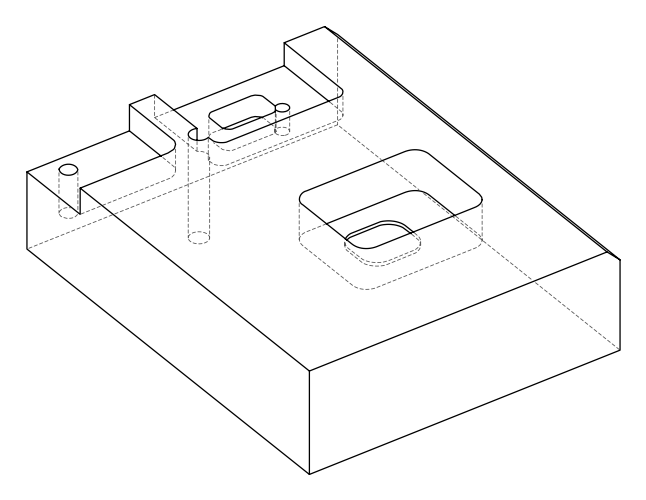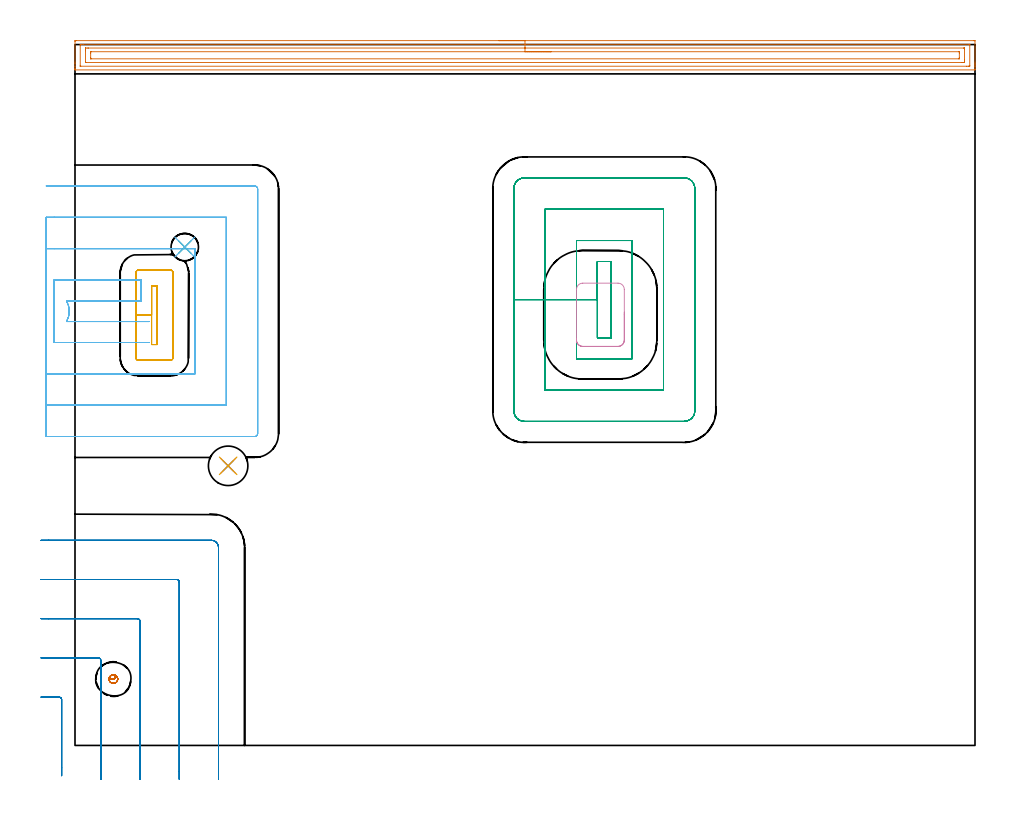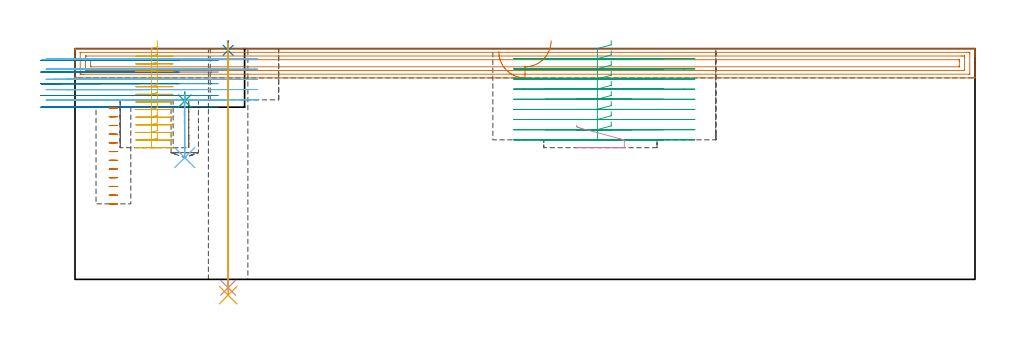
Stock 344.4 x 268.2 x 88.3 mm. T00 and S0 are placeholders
(PLAN: 12 operations, 10 tool changes, 50.2 min)
(1 AREA_MILL | FG_CHAMFER_SURFACE | UGT0205_001 | 11.29 min | 21584 mm3)
(2 MILL_CORNER_NOTCH_RECTANGULAR | CORNER_NOTCH_RECTANGULAR | UGT0201_094 | Follow Part, ap 5, ae 75% | 5.52 min | 127913 mm3)
(3 MILL_RECTANGULAR_POCKET | POCKET_RECTANGULAR_STRAIGHT | NXT0201_012 | Follow Part, ap 4, ae 75% | 15.07 min | 320725 mm3)
(4 MILL_RECTANGULAR_POCKET_1 | POCKET_RECTANGULAR_STRAIGHT_1 | UGT0201_107 | Follow Part, ap 6.25, ae 75% | 0.3 min | 5835 mm3)
(5 MILL_RECTANGULAR_POCKET_2 | POCKET_RECTANGULAR_STRAIGHT_2 | NXT0201_011 | Follow Part, ap 3, ae 75% | 5.16 min | 44587 mm3)
(6 MILL_SLOT | SLOT_PARTIAL_RECTANGULAR | NXT0201_012 | Follow Part, ap 4, ae 75% | 11.19 min | 147115 mm3)
(7 MILL_BLIND_HOLE_FROM_SOLID_MATERIAL | STEP1POCKET | NXT0201_013 | Spiral | 0.78 min | 5130 mm3)
(8 SPOT_DRILL | STEP1HOLE | NXT0321_9005460120000 | 0.03 min | 19 mm3)
(9 SPOT_DRILL_1 | STEP1POCKET_1 | NXT0321_9005460120000 | 0.03 min | 20 mm3)
(10 DRILL_THROUGH_HOLE_INTO_CENTER | STEP1HOLE | NXT0301_065 | 0.38 min | 5943 mm3)
(11 DRILL_TO_ENLARGE_THROUGH_HOLE | STEP1HOLE | UGT0301_281 | 0.39 min | 9015 mm3)
(12 DRILL_BLIND_HOLE_INTO_CENTER | STEP1POCKET_1 | NXT0301_076 | 0.1 min | 1705 mm3)
(TOOL UGT0205_001 | Chamfer Mill 20 x 3 x 45 deg. | D20 FL50 Z2)
(TOOL UGT0201_094 | End mill 20 mm | D20 FL38 Z4)
(TOOL NXT0201_012 | ENDMILL 16mm [2P460-1600-NA 1630] | D16 FL38 Z6)
(TOOL UGT0201_107 | End Mill 25 mm | D25 FL25 Z2)
(TOOL NXT0201_011 | ENDMILL 12mm [2P460-1200-NA 1630] | D12 FL38 Z6)
(TOOL NXT0201_013 | ENDMILL 10mm | D10 FL30 Z4)
(TOOL NXT0321_9005460120000 | NC Spot Drill, 142deg, 12mm, Carbide, Uncoated | D12 PA142 FL30 Z2)
(TOOL NXT0301_065 | Carbide Drill 9.4mm [860.1-0940-075A1-MM 2214] | D9.4 PA140 FL98 Z2)
(TOOL UGT0301_281 | Twist Drill 15.1 mm | D15.1 PA118 FL120 Z2)
(TOOL NXT0301_076 | Carbide Drill 10.5mm [860.1-1050-032A1-MM 2214] | D10.5 PA140 FL55 Z2)
(OP 1 AREA_MILL)
G17 G21 G94 G90
T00 M6
G54
G17 G0 G90 X162.2 Y269.7 S1061 M3
G43 Z98.3 H0
Z87.1
G94 G1 X162.238 Z86.228 F250.
X162.352 Z85.364
X162.541 Z84.512
X162.803 Z83.68
X163.137 Z82.874
X163.54 Z82.1
X164.009 Z81.364
X164.54 Z80.672
X165.129 Z80.029
X165.772 Z79.44
X166.464 Z78.908
X167.2 Z78.44
X167.974 Z78.037
X168.78 Z77.703
X169.612 Z77.441
X170.464 Z77.252
X171.328 Z77.138
X172.2 Z77.1
X343.778
X344.317 Y269.694 Z77.104
X344.39 Y269.692 Z77.106
X344.4 Y269.612 Z77.185
Y261.477 Z85.318
Y260.945 Z85.852
Y260.602 Z86.194
Y260.071 Z86.725
Y259.728 Z87.067
Y258.777 Z88.023
X344.397 Y258.636 Z88.156
X344.39 Y258.502 Z88.288
X344.225 Y258.5 Z88.3
X0.175
X0.01 Y258.502 Z88.288
X0.003 Y258.636 Z88.156
X0. Y258.777 Z88.022
Y259.042 Z87.758
Y259.728 Z87.067
Y260.945 Z85.852
Y261.477 Z85.318
Y269.347 Z77.451
X0.004 Y269.616 Z77.181
X0.01 Y269.692 Z77.105
X0.088 Y269.699 Z77.099
X0.622 Y269.7 Z77.1
X172.2
Y268.286 Z78.514
X342.182 Y268.285 Z78.515
X342.344 Y268.282 Z78.518
X342.382 Y268.279 Z78.521
X342.391 Y268.276 Z78.524
X342.394 Y268.265 Z78.535
X342.397 Y268.233 Z78.567
X342.4 Y268.072 Z78.728
X342.399 Y260.203 Z86.597
X342.395 Y260.068 Z86.732
X342.39 Y259.962 Z86.838
X342.378 Y259.921 Z86.879
X342.342 Y259.92 Z86.88
X341.991 Y259.916 Z86.884
X341.8 Y259.915 Z86.885
X341.097 Y259.914 Z86.886
X2.218 Y259.915 Z86.885
X2.056 Y259.918 Z86.882
X2.018 Y259.921 Z86.879
X2.009 Y259.924 Z86.876
X2.006 Y259.935 Z86.865
X2.003 Y259.967 Z86.833
X2. Y260.128 Z86.672
X2.001 Y267.997 Z78.803
X2.005 Y268.132 Z78.668
X2.01 Y268.238 Z78.562
X2.022 Y268.279 Z78.521
X2.059 Y268.28 Z78.52
X2.409 Y268.284 Z78.516
X2.6 Y268.285 Z78.515
X3.303 Y268.286 Z78.514
X172.2
Y266.872 Z79.928
X340.053 Y266.871 Z79.929
X340.203 Y266.87 Z79.93
X340.354 Y266.866 Z79.934
X340.389 Y266.865 Z79.935
X340.393 Y266.838 Z79.962
X340.397 Y266.787 Z80.013
X340.399 Y266.723 Z80.077
X340.4 Y266.531 Z80.269
Y262.351 Z84.449
Y262.159 Z84.641
X340.396 Y261.477 Z85.323
X340.393 Y261.381 Z85.419
X340.39 Y261.339 Z85.461
X340.348 Y261.335 Z85.465
X340.203 Y261.332 Z85.468
X339.461 Y261.329 Z85.471
X339.31 Y261.328 Z85.472
X4.348 Y261.329 Z85.471
X4.197 Y261.33 Z85.47
X4.046 Y261.334 Z85.466
X4.011 Y261.335 Z85.465
X4.007 Y261.362 Z85.438
X4.003 Y261.413 Z85.387
X4.001 Y261.477 Z85.323
X4. Y261.669 Z85.131
Y265.849 Z80.951
Y266.041 Z80.759
X4.004 Y266.723 Z80.077
X4.007 Y266.819 Z79.981
X4.01 Y266.861 Z79.939
X4.052 Y266.865 Z79.935
X4.197 Y266.868 Z79.932
X4.939 Y266.871 Z79.929
X5.09 Y266.872 Z79.928
X172.2
Y265.457 Z81.343
X338.257
X338.308 Y265.456 Z81.344
X338.36 Y265.451 Z81.349
X338.39 Y265.445 Z81.355
X338.393 Y265.399 Z81.401
X338.4 Y264.99 Z81.81
Y263.241 Z83.559
Y263.226 Z83.574
X338.393 Y262.797 Z84.003
X338.39 Y262.75 Z84.05
X338.312 Y262.746 Z84.054
X338.181 Y262.743 Z84.057
X6.143
X6.092 Y262.744 Z84.056
X6.04 Y262.749 Z84.051
X6.01 Y262.755 Z84.045
X6.007 Y262.801 Z83.999
X6. Y263.21 Z83.59
Y264.974 Z81.826
X6.007 Y265.403 Z81.397
X6.01 Y265.45 Z81.35
X6.088 Y265.454 Z81.346
X6.219 Y265.457 Z81.343
X172.2
X173.072 Z81.381
X173.937 Z81.495
X174.788 Z81.683
X175.62 Z81.946
X176.426 Z82.28
X177.2 Z82.682
X177.936 Z83.151
X178.628 Z83.682
X179.271 Z84.272
X179.86 Z84.915
X180.392 Z85.607
X180.86 Z86.343
X181.263 Z87.116
X181.597 Z87.922
X181.859 Z88.754
X182.048 Z89.606
X182.162 Z90.471
X182.2 Z91.343
G0 Z98.3
M5
M2
(OP 2 MILL_CORNER_NOTCH_RECTANGULAR)
G17 G21 G94 G90
T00 M6
G54
G17 G0 G90 X-5.1 Y-11.602 S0 M3
G43 Z98.3 H0
Z83.82
G94 G1 Y-8.602 F250.
Y17.505 F500.
G3 X-6.095 Y18.5 R1.
G1 X-10.
X-13. F250.
G0 Z98.3
X9.9 Y-13.
Z83.82
G1 Y-10.
Y32.505 F500.
G3 X8.905 Y33.5 R1.
G1 X-10.
X-13. F250.
G0 Z98.3
X24.9 Y-13.
Z83.82
G1 Y-10.
Y47.505 F500.
G3 X23.905 Y48.5 R1.
G1 X-10.
X-13. F250.
G0 Z98.3
X39.9 Y-13.
Z83.82
G1 Y-10.
Y62.504 F500.
G3 X38.904 Y63.5 R1.
G1 X-10.
X-13. F250.
G0 Z98.3
X54.9 Y-13.
Z83.82
G1 Y-10.
Y75.8 F500.
G3 X52.2 Y78.5 R2.7
G1 X-10.
X-13. F250.
G0 Z98.3
X-5.1 Y-11.602
Z79.34
G1 Y-8.602
Y17.505 F500.
G3 X-6.095 Y18.5 R1.
G1 X-10.
X-13. F250.
G0 Z98.3
X9.9 Y-13.
Z79.34
G1 Y-10.
Y32.505 F500.
G3 X8.905 Y33.5 R1.
G1 X-10.
X-13. F250.
G0 Z98.3
X24.9 Y-13.
Z79.34
G1 Y-10.
Y47.505 F500.
G3 X23.905 Y48.5 R1.
G1 X-10.
X-13. F250.
G0 Z98.3
X39.9 Y-13.
Z79.34
G1 Y-10.
Y62.504 F500.
G3 X38.904 Y63.5 R1.
G1 X-10.
X-13. F250.
G0 Z98.3
X54.9 Y-13.
Z79.34
G1 Y-10.
Y75.8 F500.
G3 X52.2 Y78.5 R2.7
G1 X-10.
X-13. F250.
G0 Z98.3
X-5.1 Y-11.602
Z74.86
G1 Y-8.602
Y17.505 F500.
G3 X-6.095 Y18.5 R1.
G1 X-10.
X-13. F250.
G0 Z98.3
X9.9 Y-13.
Z74.86
G1 Y-10.
Y32.505 F500.
G3 X8.905 Y33.5 R1.
G1 X-10.
X-13. F250.
G0 Z98.3
X24.9 Y-13.
Z74.86
G1 Y-10.
Y47.505 F500.
G3 X23.905 Y48.5 R1.
G1 X-10.
X-13. F250.
G0 Z98.3
X39.9 Y-13.
Z74.86
G1 Y-10.
Y62.504 F500.
G3 X38.904 Y63.5 R1.
G1 X-10.
X-13. F250.
G0 Z98.3
X54.9 Y-13.
Z74.86
G1 Y-10.
Y75.8 F500.
G3 X52.2 Y78.5 R2.7
G1 X-10.
X-13. F250.
G0 Z98.3
X-5.1 Y-11.602
Z70.38
G1 Y-8.602
Y17.505 F500.
G3 X-6.095 Y18.5 R1.
G1 X-10.
X-13. F250.
G0 Z98.3
X9.9 Y-13.
Z70.38
G1 Y-10.
Y32.505 F500.
G3 X8.905 Y33.5 R1.
G1 X-10.
X-13. F250.
G0 Z98.3
X24.9 Y-13.
Z70.38
G1 Y-10.
Y47.505 F500.
G3 X23.905 Y48.5 R1.
G1 X-10.
X-13. F250.
G0 Z98.3
X39.9 Y-13.
Z70.38
G1 Y-10.
Y62.504 F500.
G3 X38.904 Y63.5 R1.
G1 X-10.
X-13. F250.
G0 Z98.3
X54.9 Y-13.
Z70.38
G1 Y-10.
Y75.8 F500.
G3 X52.2 Y78.5 R2.7
G1 X-10.
X-13. F250.
G0 Z98.3
X-5.1 Y-11.602
Z65.9
G1 Y-8.602
Y17.505 F500.
G3 X-6.095 Y18.5 R1.
G1 X-10.
X-13. F250.
G0 Z98.3
X9.9 Y-13.
Z65.9
G1 Y-10.
Y32.505 F500.
G3 X8.905 Y33.5 R1.
G1 X-10.
X-13. F250.
G0 Z98.3
X24.9 Y-13.
Z65.9
G1 Y-10.
Y47.505 F500.
G3 X23.905 Y48.5 R1.
G1 X-10.
X-13. F250.
G0 Z98.3
X39.9 Y-13.
Z65.9
G1 Y-10.
Y62.504 F500.
G3 X38.904 Y63.5 R1.
G1 X-10.
X-13. F250.
G0 Z98.3
X54.9 Y-13.
Z65.9
G1 Y-10.
Y75.8 F500.
G3 X52.2 Y78.5 R2.7
G1 X-10.
X-13. F250.
G0 Z98.3
M5
M2
(OP 3 MILL_RECTANGULAR_POCKET)
G17 G21 G94 G90
T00 M6
G54
G17 G0 G90 X205.2 Y179.432 S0 M3
G43 Z98.3 H1
Z91.3
G94 G1 Y185.2 Z89.754 F250.
X199.9 Z88.334
Y170.6 Z84.422
Y156. F500.
X205.2
Y185.2
X199.9
Y170.6
X191.9
Y148.
X213.2
Y193.2
X191.9
Y170.6
X179.9
Y136.
X225.2
Y205.2
X179.9
Y170.6
X167.9
Y128.1
G3 X172. Y124. R4.1
G1 X233.1
G3 X237.2 Y128.1 R4.1
G1 Y213.1
G3 X233.1 Y217.2 R4.1
G1 X172.
G3 X167.9 Y213.1 R4.1
G1 Y170.6
Y169.6
G0 X205.2 Y179.432 Z87.422
G1 Y185.2 Z85.877 F250.
X199.9 Z84.456
Y170.6 Z80.544
Y156. F500.
X205.2
Y185.2
X199.9
Y170.6
X191.9
Y148.
X213.2
Y193.2
X191.9
Y170.6
X179.9
Y136.
X225.2
Y205.2
X179.9
Y170.6
X167.9
Y128.1
G3 X172. Y124. R4.1
G1 X233.1
G3 X237.2 Y128.1 R4.1
G1 Y213.1
G3 X233.1 Y217.2 R4.1
G1 X172.
G3 X167.9 Y213.1 R4.1
G1 Y170.6
Y169.6
G0 X205.2 Y179.432 Z83.544
G1 Y185.2 Z81.999 F250.
X199.9 Z80.579
Y170.6 Z76.667
Y156. F500.
X205.2
Y185.2
X199.9
Y170.6
X191.9
Y148.
X213.2
Y193.2
X191.9
Y170.6
X179.9
Y136.
X225.2
Y205.2
X179.9
Y170.6
X167.9
Y128.1
G3 X172. Y124. R4.1
G1 X233.1
G3 X237.2 Y128.1 R4.1
G1 Y213.1
G3 X233.1 Y217.2 R4.1
G1 X172.
G3 X167.9 Y213.1 R4.1
G1 Y170.6
Y169.6
G0 X205.2 Y179.432 Z79.667
G1 Y185.2 Z78.121 F250.
X199.9 Z76.701
Y170.6 Z72.789
Y156. F500.
X205.2
Y185.2
X199.9
Y170.6
X191.9
Y148.
X213.2
Y193.2
X191.9
Y170.6
X179.9
Y136.
X225.2
Y205.2
X179.9
Y170.6
X167.9
Y128.1
G3 X172. Y124. R4.1
G1 X233.1
G3 X237.2 Y128.1 R4.1
G1 Y213.1
G3 X233.1 Y217.2 R4.1
G1 X172.
G3 X167.9 Y213.1 R4.1
G1 Y170.6
Y169.6
G0 X205.2 Y179.432 Z75.789
G1 Y185.2 Z74.243 F250.
X199.9 Z72.823
Y170.6 Z68.911
Y156. F500.
X205.2
Y185.2
X199.9
Y170.6
X191.9
Y148.
X213.2
Y193.2
X191.9
Y170.6
X179.9
Y136.
X225.2
Y205.2
X179.9
Y170.6
X167.9
Y128.1
G3 X172. Y124. R4.1
G1 X233.1
G3 X237.2 Y128.1 R4.1
G1 Y213.1
G3 X233.1 Y217.2 R4.1
G1 X172.
G3 X167.9 Y213.1 R4.1
G1 Y170.6
Y169.6
G0 X205.2 Y179.432 Z71.911
G1 Y185.2 Z70.365 F250.
X199.9 Z68.945
Y170.6 Z65.033
Y156. F500.
X205.2
Y185.2
X199.9
Y170.6
X191.9
Y148.
X213.2
Y193.2
X191.9
Y170.6
X179.9
Y136.
X225.2
Y205.2
X179.9
Y170.6
X167.9
Y128.1
G3 X172. Y124. R4.1
G1 X233.1
G3 X237.2 Y128.1 R4.1
G1 Y213.1
G3 X233.1 Y217.2 R4.1
G1 X172.
G3 X167.9 Y213.1 R4.1
G1 Y170.6
Y169.6
G0 X205.2 Y179.432 Z68.033
G1 Y185.2 Z66.488 F250.
X199.9 Z65.068
Y170.6 Z61.156
Y156. F500.
X205.2
Y185.2
X199.9
Y170.6
X191.9
Y148.
X213.2
Y193.2
X191.9
Y170.6
X179.9
Y136.
X225.2
Y205.2
X179.9
Y170.6
X167.9
Y128.1
G3 X172. Y124. R4.1
G1 X233.1
G3 X237.2 Y128.1 R4.1
G1 Y213.1
G3 X233.1 Y217.2 R4.1
G1 X172.
G3 X167.9 Y213.1 R4.1
G1 Y170.6
Y169.6
G0 X205.2 Y179.432 Z64.156
G1 Y185.2 Z62.61 F250.
X199.9 Z61.19
Y170.6 Z57.278
Y156. F500.
X205.2
Y185.2
X199.9
Y170.6
X191.9
Y148.
X213.2
Y193.2
X191.9
Y170.6
X179.9
Y136.
X225.2
Y205.2
X179.9
Y170.6
X167.9
Y128.1
G3 X172. Y124. R4.1
G1 X233.1
G3 X237.2 Y128.1 R4.1
G1 Y213.1
G3 X233.1 Y217.2 R4.1
G1 X172.
G3 X167.9 Y213.1 R4.1
G1 Y170.6
Y169.6
G0 X205.2 Y179.432 Z60.278
G1 Y185.2 Z58.732 F250.
X199.9 Z57.312
Y170.6 Z53.4
Y156. F500.
X205.2
Y185.2
X199.9
Y170.6
X191.9
Y148.
X213.2
Y193.2
X191.9
Y170.6
X179.9
Y136.
X225.2
Y205.2
X179.9
Y170.6
X167.9
Y128.1
G3 X172. Y124. R4.1
G1 X233.1
G3 X237.2 Y128.1 R4.1
G1 Y213.1
G3 X233.1 Y217.2 R4.1
G1 X172.
G3 X167.9 Y213.1 R4.1
G1 Y170.6
Y169.6
G0 Z98.3
M5
M2
(OP 4 MILL_RECTANGULAR_POCKET_1)
G17 G21 G94 G90
T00 M6
G54
G17 G0 G90 X191.9 Y155.757 S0 M3
G43 Z98.3 H0
Z58.814
G94 G1 Y155.1 Z58.638 F250.
Y154.945 Z58.597
X191.967 Y154.517 Z58.481
X192.109 Y154.108 Z58.365
X192.322 Y153.732 Z58.249
X192.599 Y153.399 Z58.133
X192.932 Y153.122 Z58.017
X193.308 Y152.909 Z57.901
X193.717 Y152.767 Z57.785
X194.145 Y152.7 Z57.669
X207.955 Z53.969
X208.383 Y152.767 Z53.853
X208.792 Y152.909 Z53.737
X209.168 Y153.122 Z53.621
X209.501 Y153.399 Z53.505
X209.778 Y153.732 Z53.389
X209.991 Y154.108 Z53.273
X210.133 Y154.517 Z53.157
X210.2 Y154.945 Z53.041
Y155.1 Z52.999
Y164.8 Z50.4
Y174.5 F500.
G3 X207.8 Y176.9 R2.4
G1 X194.3
G3 X191.9 Y174.5 R2.4
G1 Y155.1
G3 X194.3 Y152.7 R2.4
G1 X207.8
G3 X210.2 Y155.1 R2.4
G1 Y164.8
Y165.8
G0 Z98.3
M5
M2
(OP 5 MILL_RECTANGULAR_POCKET_2)
G17 G21 G94 G90
T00 M6
G54
G17 G0 G90 X31.5 Y167.274 S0 M3
G43 Z98.3 H1
Z91.3
G94 G1 Y175.9 Z88.988 F250.
X29.3 Z88.399
Y164.65 Z85.385
Y153.4 F500.
X31.5
Y175.9
X29.3
Y164.65
X23.3
Y148.4
G3 X24.3 Y147.4 R1.
G1 X36.5
G3 X37.5 Y148.4 R1.
G1 Y180.9
G3 X37.26 Y181.55 R1.
G1 X37.021 Y181.829
X36.66 Y181.887
X36.581 Y181.907
X36.5 Y181.9
X24.3
G3 X23.3 Y180.9 R1.
G1 Y164.65
Y163.65
G0 X31.5 Y167.274 Z88.385
G1 Y175.9 Z86.073 F250.
X29.3 Z85.484
Y164.65 Z82.469
Y153.4 F500.
X31.5
Y175.9
X29.3
Y164.65
X23.3
Y148.4
G3 X24.3 Y147.4 R1.
G1 X36.5
G3 X37.5 Y148.4 R1.
G1 Y180.9
G3 X37.26 Y181.55 R1.
G1 X37.021 Y181.829
X36.66 Y181.887
X36.581 Y181.907
X36.5 Y181.9
X24.3
G3 X23.3 Y180.9 R1.
G1 Y164.65
Y163.65
G0 X31.5 Y167.274 Z85.469
G1 Y175.9 Z83.158 F250.
X29.3 Z82.568
Y164.65 Z79.554
Y153.4 F500.
X31.5
Y175.9
X29.3
Y164.65
X23.3
Y148.4
G3 X24.3 Y147.4 R1.
G1 X36.5
G3 X37.5 Y148.4 R1.
G1 Y180.9
G3 X37.26 Y181.55 R1.
G1 X37.021 Y181.829
X36.66 Y181.887
X36.581 Y181.907
X36.5 Y181.9
X24.3
G3 X23.3 Y180.9 R1.
G1 Y164.65
Y163.65
G0 X31.5 Y167.274 Z82.554
G1 Y175.9 Z80.242 F250.
X29.3 Z79.653
Y164.65 Z76.638
Y153.4 F500.
X31.5
Y175.9
X29.3
Y164.65
X23.3
Y148.4
G3 X24.3 Y147.4 R1.
G1 X36.5
G3 X37.5 Y148.4 R1.
G1 Y180.9
G3 X37.26 Y181.55 R1.
G1 X37.021 Y181.829
X36.66 Y181.887
X36.581 Y181.907
X36.5 Y181.9
X24.3
G3 X23.3 Y180.9 R1.
G1 Y164.65
Y163.65
G0 X31.5 Y167.274 Z79.638
G1 Y175.9 Z77.327 F250.
X29.3 Z76.737
Y164.65 Z73.723
Y153.4 F500.
X31.5
Y175.9
X29.3
Y164.65
X23.3
Y148.4
G3 X24.3 Y147.4 R1.
G1 X36.5
G3 X37.5 Y148.4 R1.
G1 Y180.9
G3 X37.26 Y181.55 R1.
G1 X37.021 Y181.829
X36.66 Y181.887
X36.581 Y181.907
X36.5 Y181.9
X24.3
G3 X23.3 Y180.9 R1.
G1 Y164.65
Y163.65
G0 X31.5 Y167.274 Z76.723
G1 Y175.9 Z74.412 F250.
X29.3 Z73.822
Y164.65 Z70.808
Y153.4 F500.
X31.5
Y175.9
X29.3
Y164.65
X23.3
Y148.4
G3 X24.3 Y147.4 R1.
G1 X36.5
G3 X37.5 Y148.4 R1.
G1 Y180.9
G3 X37.26 Y181.55 R1.
G1 X37.021 Y181.829
X36.66 Y181.887
X36.581 Y181.907
X36.5 Y181.9
X24.3
G3 X23.3 Y180.9 R1.
G1 Y164.65
Y163.65
G0 X31.5 Y167.274 Z73.808
G1 Y175.9 Z71.496 F250.
X29.3 Z70.907
Y164.65 Z67.892
Y153.4 F500.
X31.5
Y175.9
X29.3
Y164.65
X23.3
Y148.4
G3 X24.3 Y147.4 R1.
G1 X36.5
G3 X37.5 Y148.4 R1.
G1 Y180.9
G3 X37.26 Y181.55 R1.
G1 X37.021 Y181.829
X36.66 Y181.887
X36.581 Y181.907
X36.5 Y181.9
X24.3
G3 X23.3 Y180.9 R1.
G1 Y164.65
Y163.65
G0 X31.5 Y167.274 Z70.892
G1 Y175.9 Z68.581 F250.
X29.3 Z67.991
Y164.65 Z64.977
Y153.4 F500.
X31.5
Y175.9
X29.3
Y164.65
X23.3
Y148.4
G3 X24.3 Y147.4 R1.
G1 X36.5
G3 X37.5 Y148.4 R1.
G1 Y180.9
G3 X37.26 Y181.55 R1.
G1 X37.021 Y181.829
X36.66 Y181.887
X36.581 Y181.907
X36.5 Y181.9
X24.3
G3 X23.3 Y180.9 R1.
G1 Y164.65
Y163.65
G0 X31.5 Y167.274 Z67.977
G1 Y175.9 Z65.665 F250.
X29.3 Z65.076
Y164.65 Z62.062
Y153.4 F500.
X31.5
Y175.9
X29.3
Y164.65
X23.3
Y148.4
G3 X24.3 Y147.4 R1.
G1 X36.5
G3 X37.5 Y148.4 R1.
G1 Y180.9
G3 X37.26 Y181.55 R1.
G1 X37.021 Y181.829
X36.66 Y181.887
X36.581 Y181.907
X36.5 Y181.9
X24.3
G3 X23.3 Y180.9 R1.
G1 Y164.65
Y163.65
G0 X31.5 Y167.274 Z65.062
G1 Y175.9 Z62.75 F250.
X29.3 Z62.161
Y164.65 Z59.146
Y153.4 F500.
X31.5
Y175.9
X29.3
Y164.65
X23.3
Y148.4
G3 X24.3 Y147.4 R1.
G1 X36.5
G3 X37.5 Y148.4 R1.
G1 Y180.9
G3 X37.26 Y181.55 R1.
G1 X37.021 Y181.829
X36.66 Y181.887
X36.581 Y181.907
X36.5 Y181.9
X24.3
G3 X23.3 Y180.9 R1.
G1 Y164.65
Y163.65
G0 X31.5 Y167.274 Z62.146
G1 Y175.9 Z59.835 F250.
X29.3 Z59.245
Y164.65 Z56.231
Y153.4 F500.
X31.5
Y175.9
X29.3
Y164.65
X23.3
Y148.4
G3 X24.3 Y147.4 R1.
G1 X36.5
G3 X37.5 Y148.4 R1.
G1 Y180.9
G3 X37.26 Y181.55 R1.
G1 X37.021 Y181.829
X36.66 Y181.887
X36.581 Y181.907
X36.5 Y181.9
X24.3
G3 X23.3 Y180.9 R1.
G1 Y164.65
Y163.65
G0 X31.5 Y167.274 Z59.231
G1 Y175.9 Z56.919 F250.
X29.3 Z56.33
Y164.65 Z53.315
Y153.4 F500.
X31.5
Y175.9
X29.3
Y164.65
X23.3
Y148.4
G3 X24.3 Y147.4 R1.
G1 X36.5
G3 X37.5 Y148.4 R1.
G1 Y180.9
G3 X37.26 Y181.55 R1.
G1 X37.021 Y181.829
X36.66 Y181.887
X36.581 Y181.907
X36.5 Y181.9
X24.3
G3 X23.3 Y180.9 R1.
G1 Y164.65
Y163.65
G0 X31.5 Y167.274 Z56.315
G1 Y175.9 Z54.004 F250.
X29.3 Z53.414
Y164.65 Z50.4
Y153.4 F500.
X31.5
Y175.9
X29.3
Y164.65
X23.3
Y148.4
G3 X24.3 Y147.4 R1.
G1 X36.5
G3 X37.5 Y148.4 R1.
G1 Y180.9
G3 X37.26 Y181.55 R1.
G1 X37.021 Y181.829
X36.66 Y181.887
X36.581 Y181.907
X36.5 Y181.9
X24.3
G3 X23.3 Y180.9 R1.
G1 Y164.65
Y163.65
G0 Z98.3
M5
M2
(OP 6 MILL_SLOT)
G17 G21 G94 G90
T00 M6
G54
G17 G0 G90 X28.3 Y162.2 S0 M3
G43 Z98.3 H1
Z84.38
G94 G1 X25.3 F250.
X-3.233 F500.
G3 X-3.233 Y170.1 R8.
G1 X25.3
Y178.1
X-8.
Y154.2
X-3.233
X25.3
X28.3 F250.
G0 Z98.3
X-11. Y142.2
Z84.38
G1 X-8.
X45.9 F500.
Y190.1
X-8.
X-11. F250.
Y130.2
X-8.
X57.9 F500.
Y202.1
X-8.
X-11. F250.
Y118.2
X-8.
X68.7 F500.
G3 X69.9 Y119.4 R1.2
G1 Y212.9
G3 X68.7 Y214.1 R1.2
G1 X-8.
X-11. F250.
G0 Z98.3
X28.3 Y162.2
Z80.46
G1 X25.3
X-3.233 F500.
G3 X-3.233 Y170.1 R8.
G1 X25.3
Y178.1
X-8.
Y154.2
X-3.233
X25.3
X28.3 F250.
G0 Z98.3
X-11. Y142.2
Z80.46
G1 X-8.
X45.9 F500.
Y190.1
X-8.
X-11. F250.
Y130.2
X-8.
X57.9 F500.
Y202.1
X-8.
X-11. F250.
Y118.2
X-8.
X68.7 F500.
G3 X69.9 Y119.4 R1.2
G1 Y212.9
G3 X68.7 Y214.1 R1.2
G1 X-8.
X-11. F250.
G0 Z98.3
X28.3 Y162.2
Z76.54
G1 X25.3
X-3.233 F500.
G3 X-3.233 Y170.1 R8.
G1 X25.3
Y178.1
X-8.
Y154.2
X-3.233
X25.3
X28.3 F250.
G0 Z98.3
X-11. Y142.2
Z76.54
G1 X-8.
X45.9 F500.
Y190.1
X-8.
X-11. F250.
Y130.2
X-8.
X57.9 F500.
Y202.1
X-8.
X-11. F250.
Y118.2
X-8.
X68.7 F500.
G3 X69.9 Y119.4 R1.2
G1 Y212.9
G3 X68.7 Y214.1 R1.2
G1 X-8.
X-11. F250.
G0 Z98.3
X28.3 Y162.2
Z72.62
G1 X25.3
X-3.233 F500.
G3 X-3.233 Y170.1 R8.
G1 X25.3
Y178.1
X-8.
Y154.2
X-3.233
X25.3
X28.3 F250.
G0 Z98.3
X-11. Y142.2
Z72.62
G1 X-8.
X45.9 F500.
Y190.1
X-8.
X-11. F250.
Y130.2
X-8.
X57.9 F500.
Y202.1
X-8.
X-11. F250.
Y118.2
X-8.
X68.7 F500.
G3 X69.9 Y119.4 R1.2
G1 Y212.9
G3 X68.7 Y214.1 R1.2
G1 X-8.
X-11. F250.
G0 Z98.3
X28.3 Y162.2
Z68.7
G1 X25.3
X-3.233 F500.
G3 X-3.233 Y170.1 R8.
G1 X25.3
Y178.1
X-8.
Y154.2
X-3.233
X25.3
X28.3 F250.
G0 Z98.3
X-11. Y142.2
Z68.7
G1 X-8.
X45.9 F500.
Y190.1
X-8.
X-11. F250.
Y130.2
X-8.
X57.9 F500.
Y202.1
X-8.
X-11. F250.
Y118.2
X-8.
X68.7 F500.
G3 X69.9 Y119.4 R1.2
G1 Y212.9
G3 X68.7 Y214.1 R1.2
G1 X-8.
X-11. F250.
G0 Z98.3
M5
M2
(OP 7 MILL_BLIND_HOLE_FROM_SOLID_MATERIAL)
G17 G21 G94 G90
T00 M6
G54
G17 G0 G90 X14.7 Y25.4 S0 M3
G43 Z98.3 H0
Z65.567
G94 G3 X15.313 Y26.437 R0.7 F250.
X13.905 Y26.846 R1.037
X13.254 Y24.605 R1.65
X13.905 Y26.846 R-1.65
X13.58 Y25.726 R0.825
X14.7 Y25.4 R0.825
G0 Z62.233
G3 X15.313 Y26.437 R0.7
X13.905 Y26.846 R1.037
X13.254 Y24.605 R1.65
X13.905 Y26.846 R-1.65
X13.58 Y25.726 R0.825
X14.7 Y25.4 R0.825
G0 Z58.9
G3 X15.313 Y26.437 R0.7
X13.905 Y26.846 R1.037
X13.254 Y24.605 R1.65
X13.905 Y26.846 R-1.65
X13.58 Y25.726 R0.825
X14.7 Y25.4 R0.825
G0 Z55.567
G3 X15.313 Y26.437 R0.7
X13.905 Y26.846 R1.037
X13.254 Y24.605 R1.65
X13.905 Y26.846 R-1.65
X13.58 Y25.726 R0.825
X14.7 Y25.4 R0.825
G0 Z52.233
G3 X15.313 Y26.437 R0.7
X13.905 Y26.846 R1.037
X13.254 Y24.605 R1.65
X13.905 Y26.846 R-1.65
X13.58 Y25.726 R0.825
X14.7 Y25.4 R0.825
G0 Z48.9
G3 X15.313 Y26.437 R0.7
X13.905 Y26.846 R1.037
X13.254 Y24.605 R1.65
X13.905 Y26.846 R-1.65
X13.58 Y25.726 R0.825
X14.7 Y25.4 R0.825
G0 Z45.567
G3 X15.313 Y26.437 R0.7
X13.905 Y26.846 R1.037
X13.254 Y24.605 R1.65
X13.905 Y26.846 R-1.65
X13.58 Y25.726 R0.825
X14.7 Y25.4 R0.825
G0 Z42.233
G3 X15.313 Y26.437 R0.7
X13.905 Y26.846 R1.037
X13.254 Y24.605 R1.65
X13.905 Y26.846 R-1.65
X13.58 Y25.726 R0.825
X14.7 Y25.4 R0.825
G0 Z38.9
G3 X15.313 Y26.437 R0.7
X13.905 Y26.846 R1.037
X13.254 Y24.605 R1.65
X13.905 Y26.846 R-1.65
X13.58 Y25.726 R0.825
X14.7 Y25.4 R0.825
G0 Z35.567
G3 X15.313 Y26.437 R0.7
X13.905 Y26.846 R1.037
X13.254 Y24.605 R1.65
X13.905 Y26.846 R-1.65
X13.58 Y25.726 R0.825
X14.7 Y25.4 R0.825
G0 Z32.233
G3 X15.313 Y26.437 R0.7
X13.905 Y26.846 R1.037
X13.254 Y24.605 R1.65
X13.905 Y26.846 R-1.65
X13.58 Y25.726 R0.825
X14.7 Y25.4 R0.825
G0 Z28.9
G3 X15.313 Y26.437 R0.7
X13.905 Y26.846 R1.037
X13.254 Y24.605 R1.65
X13.905 Y26.846 R-1.65
X13.58 Y25.726 R0.825
X14.7 Y25.4 R0.825
G0 Z98.3
M5
M2
(OP 8 SPOT_DRILL)
G17 G21 G94 G90
T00 M6
G54
G17 G0 G90 X58.6 Y107. S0 M3
G43 Z98.3 H0
G94 G81 G98 Z87.65 F250. R91.3
G80
M5
M2
(OP 9 SPOT_DRILL_1)
G17 G21 G94 G90
T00 M6
G54
G17 G0 G90 X42. Y190.7 S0 M3
G43 Z98.3 H0
G94 G81 G98 Z68.248 F250. R71.7
G80
M5
M2
(OP 10 DRILL_THROUGH_HOLE_INTO_CENTER)
G17 G21 G94 G90
T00 M6
G54
G17 G0 G90 X58.6 Y107. S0 M3
G43 Z98.3 H1
G94 G73 G98 Z-3.211 F250. Q9.151 R90.3
G80
M5
M2
(OP 11 DRILL_TO_ENLARGE_THROUGH_HOLE)
G17 G21 G94 G90
T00 M6
G54
G17 G0 G90 X58.6 Y107. S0 M3
G43 Z98.3 H0
G94 G73 G98 Z-6.036 F250. Q13.477 R90.3
G80
M5
M2
(OP 12 DRILL_BLIND_HOLE_INTO_CENTER)
G17 G21 G94 G90
T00 M6
G54
G17 G0 G90 X42. Y190.7 S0 M3
G43 Z98.3 H1
G94 G81 G98 Z46.6 F250. R70.7
G80
M5
M2
